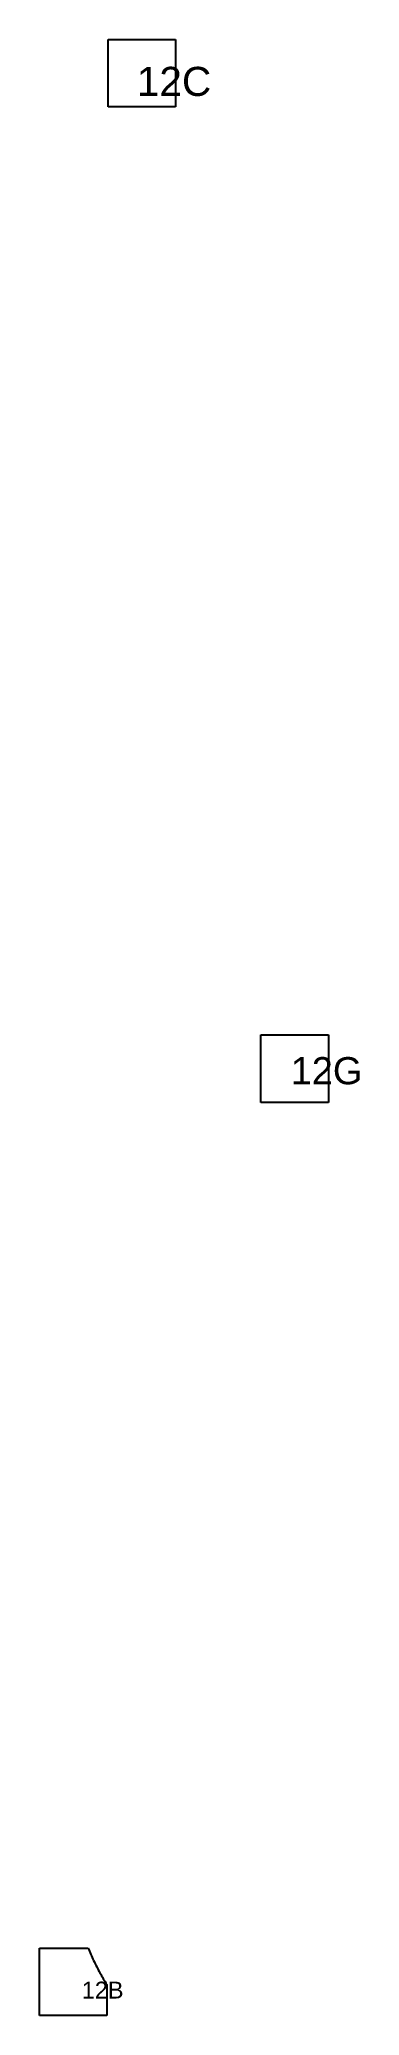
# Model space of a CAD drawing. Header units: millimetres. Extents: x 1.6 to 24.9, y 2.1 to 30.2.
# Drawn here: x 20.3 to 24.86, y 2.08 to 30.2 of the extents above.
import ezdxf

# ---------------------------------------------------------------- set-up
doc = ezdxf.new("R2010")
doc.units = ezdxf.units.MM
doc.header["$MEASUREMENT"] = 0
doc.layers.add('CUT', color=1, linetype='Continuous')
doc.layers.add('DISPLAY', color=163, linetype='Continuous')

msp = doc.modelspace()

# ---------------------------------------------------------------- linework, layer by layer
at = {"layer": 'CUT'}
for p, q in [((21.273, 29.236), (21.273, 30.196)), ((21.273, 30.196), (22.233, 30.196)), ((22.233, 30.196), (22.233, 29.236)), ((22.233, 29.236), (21.273, 29.236)), ((23.452, 15.07), (23.452, 16.03)), ((23.452, 16.03), (24.412, 16.03)), ((24.412, 16.03), (24.412, 15.07)), ((24.412, 15.07), (23.452, 15.07)), ((20.296, 3.035), (20.99, 3.035)), ((20.296, 2.075), (20.296, 3.035)), ((21.256, 2.516), (21.256, 2.075)), ((21.256, 2.075), (20.296, 2.075))]:
    msp.add_line(p, q, dxfattribs=at)
msp.add_open_spline([(20.99, 3.035), (21.002, 3.005), (21.027, 2.945), (21.067, 2.856), (21.111, 2.768), (21.156, 2.682), (21.205, 2.598), (21.239, 2.543), (21.256, 2.516)], degree=3, knots=[-1, -1, -1, -1, -0.832609, -0.665173, -0.497779, -0.331867, -0.165915, 0, 0, 0, 0], dxfattribs=at)

# ---------------------------------------------------------------- texts
at = {"layer": 'DISPLAY', "attachment_point": 7, "line_spacing_factor": 0.963855}
for s, insert, char_height, width in [('\\fHelvetica;12C', (21.682, 29.387), 0.41417, 1.38471), ('\\fHelvetica;12G', (23.875, 15.322), 0.38678, 1.3118), ('\\fHelvetica;12B', (20.898, 2.317), 0.23979, 0.78003)]:
    msp.add_mtext(s, dxfattribs=dict(at, insert=insert, char_height=char_height, width=width))

doc.saveas('drawing.dxf')
